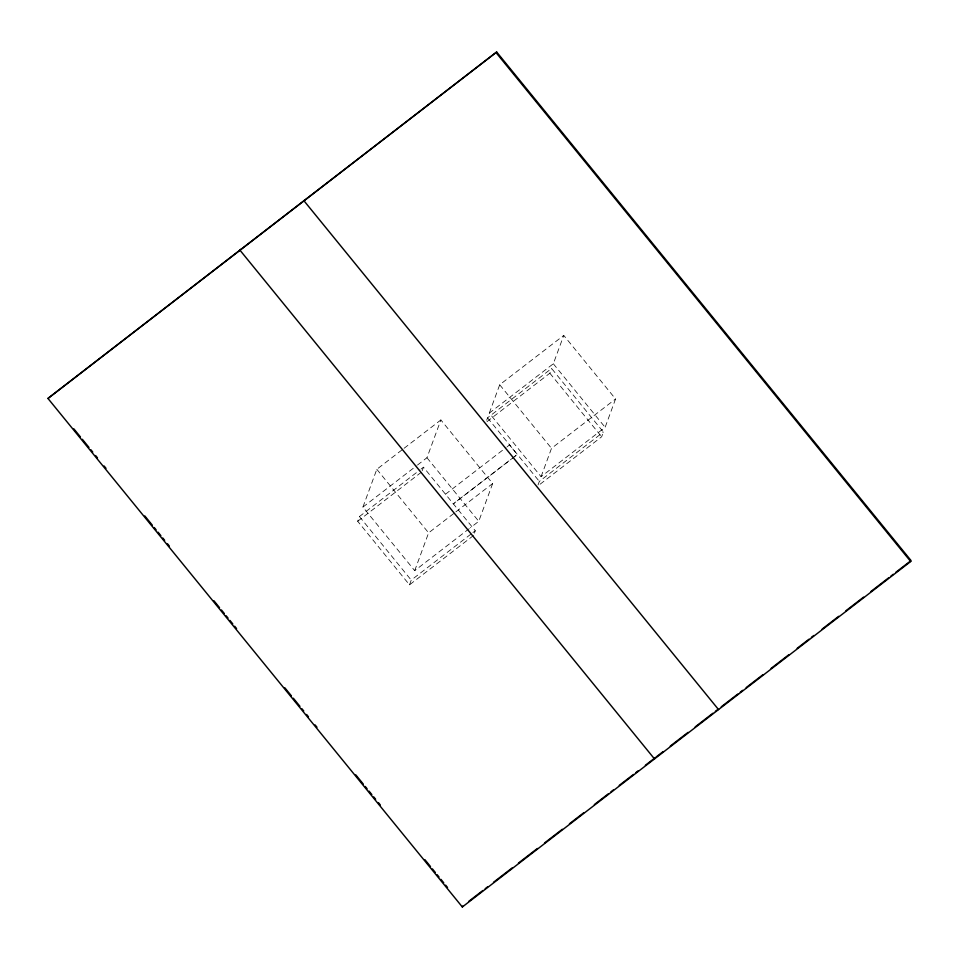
<?xml version="1.0" encoding="UTF-8"?>
<svg xmlns="http://www.w3.org/2000/svg" width="959" height="959" viewBox="0 0 959 959"><rect width="100%" height="100%" fill="white"/><g stroke="black" fill="none" stroke-linecap="round" stroke-linejoin="round"><path stroke-width="0.72" stroke-dasharray="4.79 3.6" d="M473.542 535.494L409.493 584.846L357.695 521.276L359.433 516.553L419.934 469.934M469.275 528.625L414.708 570.665L362.91 507.095L376.815 469.299L402.912 449.196M422.188 470.737L423.482 467.201L475.28 530.759L474.417 533.132M417.477 465.055L426.959 457.743L440.876 419.946L492.674 483.516L478.757 521.312L470.461 527.714M409.493 584.846L411.231 580.123L471.732 533.504M414.708 570.665L428.613 532.868L454.71 512.765M445.503 494.209L505.992 447.601M486.669 420.198L487.544 417.836L551.593 368.484L603.391 432.053L601.653 436.777L537.603 486.129M489.282 413.113L499.711 384.763L563.76 335.41L615.558 398.98L605.129 427.33L541.08 476.683L489.282 413.113L553.331 363.761L563.76 335.41M512.514 458.234L517.321 454.398L453.199 503.931L511.327 459.157M486.992 421.648L549.855 373.207L551.593 368.484M538.035 484.954L539.342 481.406L603.391 432.053M541.08 476.683L551.509 448.332L615.558 398.98M404.099 448.273L440.876 419.946M362.91 507.095L416.29 465.966M421.109 469.023L423.482 467.201M357.695 521.276L421.744 471.924M507.107 446.87L509.553 444.856L517.249 454.578M455.897 511.842L492.674 483.516M472.907 532.593L475.28 530.759M553.331 363.761L605.129 427.33M549.855 373.207L601.653 436.777M499.711 384.763L551.509 448.332M487.544 417.836L539.342 481.406M426.959 457.743L478.757 521.312M376.815 469.299L428.613 532.868M359.433 516.553L411.231 580.123"/><path stroke-width="1.44" d="M47.95 398.441L496.666 52.014L911.05 560.559L910.702 561.506L462.334 906.986L47.95 398.441L496.666 52.014M240.457 249.424L240.11 250.371L654.494 758.929L654.841 757.982L645.347 765.294M304.506 200.071L304.159 201.018L718.543 709.576M462.334 906.986L462.682 906.039M468.615 901.472L482.845 890.503M485.218 888.681L487.592 886.847M493.513 882.28L512.502 867.655M518.423 863.088L537.412 848.463M544.52 842.985L562.322 829.271M569.43 823.793L583.671 812.824M594.34 804.589L608.581 793.632M610.955 791.798L613.316 789.976M619.25 785.397L633.491 774.428M635.865 772.606L638.226 770.772M656.028 757.071L663.137 751.58M670.257 746.102L688.047 732.388M695.167 726.91L712.957 713.196M715.33 711.374L717.704 709.54M721.264 706.795L737.867 694.004M740.24 692.17L742.614 690.348M746.174 687.603L762.777 674.812M771.084 668.411L788.873 654.697M797.181 648.308L809.036 639.162M811.41 637.339L813.783 635.505M822.091 629.116L838.693 616.313M845.814 610.835L863.603 597.121M870.724 591.643L888.514 577.929M890.887 576.107L893.261 574.273M895.634 572.451L909.863 561.483M496.318 52.961L910.702 561.506M73.843 428.841L80.46 436.968M82.354 439.294L88.983 447.421M90.865 449.735L92.759 452.061M95.6 455.549L97.494 457.863M104.111 465.99L106.005 468.316M144.797 515.918L152.361 525.208M154.255 527.534L156.149 529.859M158.043 532.173L160.884 535.661M162.778 537.987L164.66 540.301M167.501 543.789L169.395 546.115M213.857 600.682L219.539 607.646M221.433 609.972L224.262 613.448M226.156 615.774L228.05 618.099M229.944 620.413L232.785 623.901M234.679 626.227L236.561 628.541M284.811 687.759L291.44 695.886M293.334 698.212L299.951 706.339M301.845 708.665L303.739 710.979M306.58 714.467L308.474 716.793M315.091 724.92L316.985 727.234M355.777 774.848L363.341 784.126M365.235 786.452L367.129 788.778M369.023 791.103L371.852 794.579M373.746 796.905L375.64 799.231M378.481 802.707L380.375 805.033M424.837 859.6L430.507 866.564M432.401 868.89L435.242 872.378M437.136 874.692L439.03 877.017M440.924 879.343L443.753 882.819M445.647 885.145L447.541 887.471"/></g></svg>
